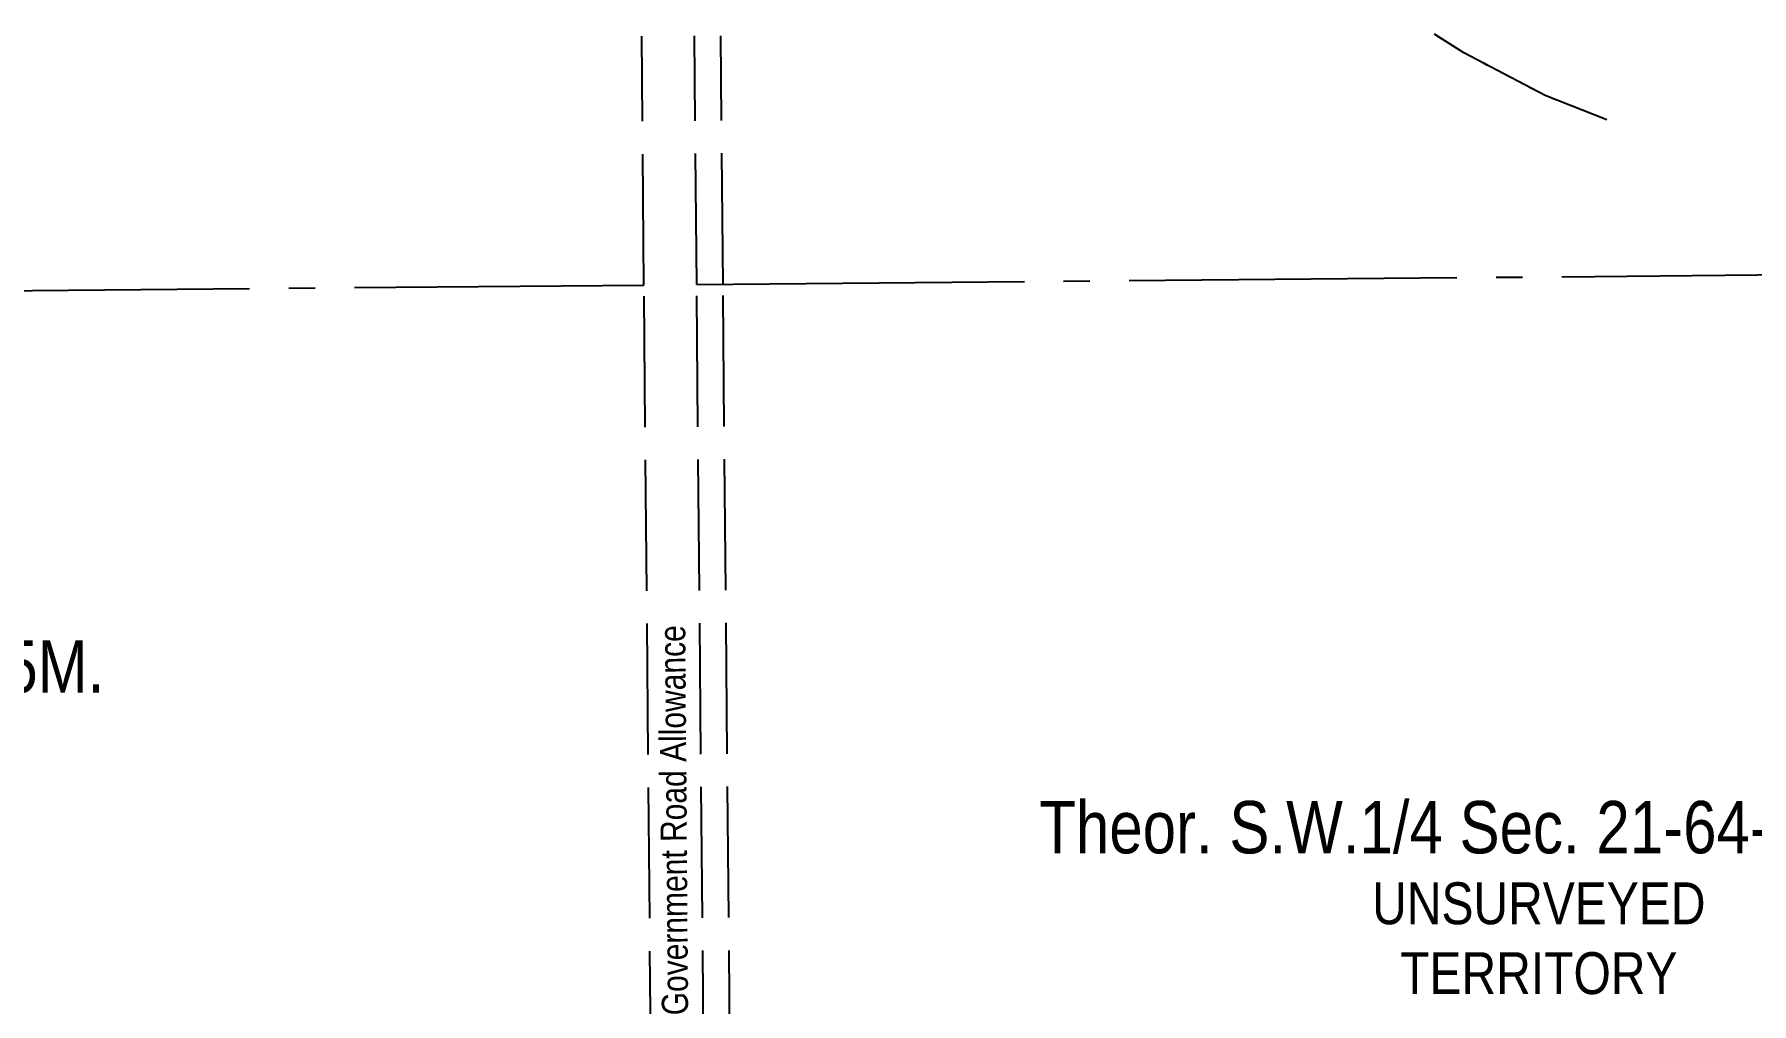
# Model space of a CAD drawing. Extents: x 534052 to 544180, y 6043031 to 6050786.
# Drawn here: x 540481 to 541136, y 6044897 to 6045267 of the extents above; entities that cross this region are included whole.
import ezdxf
from ezdxf.enums import TextEntityAlignment as Align

# ---------------------------------------------------------------- set-up
doc = ezdxf.new("R2010")
doc.units = 0
doc.header["$LTSCALE"] = 5
for name, pattern in [('foc-QUARTERLINE', [33, 25, -3, 2, -3]), ('foc-UNSURVEYED', [12.5, 10, -2.5]), ('foc-WHEELTRACKS', [2, 0.4, -1.6])]:
    doc.linetypes.add(name, pattern=pattern)
for name, color, linetype in [('C-SYMBOL', 7, 'Continuous'), ('L-ROAD-T', 7, 'Continuous'), ('L-SECQ', 8, 'foc-QUARTERLINE'), ('L-UNS-T', 3, 'Continuous'), ('L-USEC', 7, 'foc-UNSURVEYED'), ('T-CREEK', 160, 'Continuous'), ('T-WATER-P3', 160, 'foc-WHEELTRACKS')]:
    doc.layers.add(name, color=color, linetype=linetype)
doc.styles.add('175L', font='', dxfattribs={"height": 20})
doc.styles.add('80L', font='', dxfattribs={"height": 10})
doc.styles.add('foc-LtypeFont', font='', dxfattribs={"height": 7.35})
doc.styles.get('175L').set_extended_font_data('Arial Narrow')
doc.styles.get('80L').set_extended_font_data('Arial Narrow')
doc.styles.get('foc-LtypeFont').set_extended_font_data('Arial Narrow')
doc.linetypes.add('foc-TOPO-flowdirection-NOLINE', pattern='A,0,[">",foc-LtypeFont,S=0.3,R=0,X=0,Y=-0.945],-20,[">",foc-LtypeFont,S=0.3,R=0,X=0,Y=-0.945],0', length=20)

msp = doc.modelspace()

# ---------------------------------------------------------------- linework, layer by layer
at = {"layer": 'L-SECQ'}
for p, q in [((540733.705, 6045171.592), (541504.045, 6045178.59)), ((539943.168, 6045164.411), (540713.599, 6045171.409))]:
    msp.add_line(p, q, dxfattribs=at)
at = {"layer": 'L-USEC'}
for p, q in [((540713.599, 6045171.409), (540712.745, 6045266.454)), ((540733.705, 6045171.59), (540732.852, 6045266.496)), ((540743.757, 6045171.68), (540742.905, 6045266.518)), ((540720.828, 6044367.174), (540713.599, 6045171.409)), ((540740.933, 6044367.355), (540733.705, 6045171.59)), ((540750.986, 6044367.445), (540743.757, 6045171.68))]:
    msp.add_line(p, q, dxfattribs=at)
at = {"layer": 'T-CREEK', "linetype": 'foc-TOPO-flowdirection-NOLINE', "flags": 128}
msp.add_lwpolyline([(541080.857, 6045234.471), (541057.331, 6045243.717), (541026.348, 6045260.016), (541015.165, 6045267.099)], dxfattribs=at)
at = {"layer": 'T-WATER-P3', "flags": 128}
msp.add_lwpolyline([(541080.857, 6045234.471), (541057.331, 6045243.717), (541026.348, 6045260.016), (541015.165, 6045267.099)], dxfattribs=at)

# ---------------------------------------------------------------- texts
at = {"layer": 'C-SYMBOL', "color": 3, "style": '175L'}
for s, p in [('Theor. S.E.1/4 Sec. 20-64-16-W.5M.', (540321.924, 6045009.82)), ('Theor. S.W.1/4 Sec. 21-64-16-W.5M.', (541053.368, 6044948.465))]:
    msp.add_text(s, height=19.98953, dxfattribs=at).set_placement(p, align=Align.BOTTOM_CENTER)
at = {"layer": 'L-ROAD-T', "style": '80L'}
msp.add_text('Theoretic Government Road Allowance', height=9.99477, rotation=90.432705, dxfattribs=at).set_placement((540725.066, 6044941.627), align=Align.MIDDLE_CENTER)
at = {"layer": 'L-UNS-T', "color": 3, "insert": (541054.973, 6044921.948), "char_height": 15.99163, "attachment_point": 5, "style": '80L'}
msp.add_mtext_dynamic_manual_height_columns('UNSURVEYED TERRITORY', width=126.3476, gutter_width=47.475, heights=[0], dxfattribs=at)

doc.saveas('drawing.dxf')
